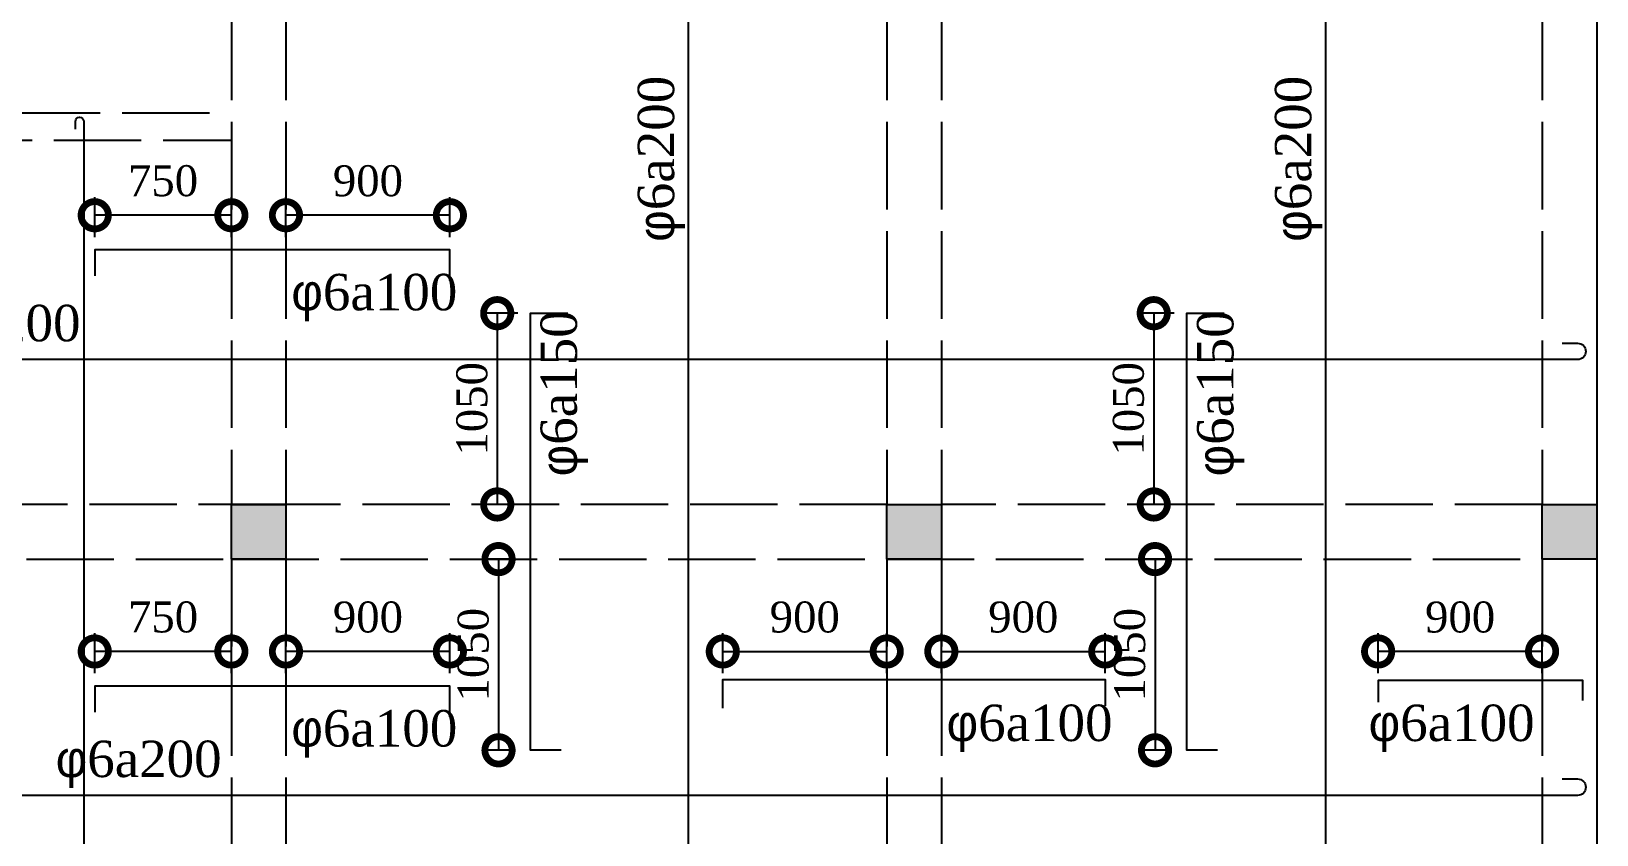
# Model space of a CAD drawing. Extents: x -105064 to -20964, y -943 to 58457.
# Drawn here: x -46295 to -37696, y 33519 to 37930 of the extents above; entities that cross this region are included whole.
import ezdxf

# ---------------------------------------------------------------- set-up
doc = ezdxf.new("R2010")
doc.units = 0
doc.header["$LTSCALE"] = 40
doc.linetypes.add('ACAD_ISO02W100', pattern=[15, 12, -3])
doc.layers.get('0').update_dxf_attribs({"linetype": 'CONTINUOUS'})
doc.layers.get('DEFPOINTS').update_dxf_attribs({"linetype": 'CONTINUOUS'})
for name, color, linetype in [('COT', 3, 'CONTINUOUS'), ('KTHUOT', 6, 'CONTINUOUS'), ('MANH', 2, 'CONTINUOUS'), ('TEXT', 7, 'CONTINUOUS'), ('THEP', 1, 'CONTINUOUS')]:
    doc.layers.add(name, color=color, linetype=linetype)
doc.styles.add('VNI-HELVE', font='')
doc.styles.add('VNI-TIMES', font='')
doc.styles.get('VNI-HELVE').set_extended_font_data('VNI-Helve')
doc.styles.get('VNI-TIMES').set_extended_font_data('VNI-Times')
doc.dimstyles.new('D1', dxfattribs={"dimscale": 0, "dimtxt": 300, "dimasz": 250, "dimexe": 250, "dimexo": 0, "dimgap": 160, "dimtad": 1, "dimdec": 0, "dimdsep": 46, "dimtxsty": 'VNI-HELVE', "dimblk1": 'ARCHTICK', "dimblk2": 'ARCHTICK', "dimsah": 1, "dimcen": 2.5, "dimclrd": 6, "dimclre": 6, "dimclrt": 6, "dimadec": 0, "dimazin": 0, "dimtfac": 1, "dimtdec": 0, "dimtmove": 0, "dimatfit": 3, "dimldrblk": 'ARCHTICK', "dimfxl": 1, "dimtolj": 1, "dimtzin": 0, "dimarcsym": 0})

# ---------------------------------------------------------------- blocks, each defined once
blk = doc.blocks.new('_DotSmall')
at = {"color": 0, "linetype": 'ByBlock', "const_width": 0.5}
blk.add_lwpolyline([(-0.0625, 0, 1), (0.0625, 0, 1)], format="xyb", close=True, dxfattribs=at)
blk = doc.blocks.new('*D207')
at = {"layer": 'DEFPOINTS', "color": 0, "linetype": 'Continuous', "transparency": 16777216}
for p in [(-44895.8, 34525.2), (-44895.8, 34335.5), (-43995.4, 34335.5)]:
    blk.add_point(p, dxfattribs=at)
at = {"layer": 'KTHUOT', "color": 9, "linetype": 'Continuous', "lineweight": -2, "transparency": 16777216}
for p, q in [((-44895.8, 34405.5), (-44895.8, 34625.2)), ((-43995.4, 34405.5), (-43995.4, 34625.2)), ((-43995.4, 34525.2), (-44895.8, 34525.2))]:
    blk.add_line(p, q, dxfattribs=at)
at = {"layer": 'KTHUOT', "color": 9, "linetype": 'Continuous', "lineweight": -2, "transparency": 16777216, "xscale": 300, "yscale": 300, "zscale": 300, "rotation": 180}
blk.add_blockref('_DotSmall', (-44895.8, 34525.2), dxfattribs=at)
at = {"layer": 'KTHUOT', "color": 9, "linetype": 'Continuous', "lineweight": -2, "transparency": 16777216, "xscale": 300, "yscale": 300, "zscale": 300}
blk.add_blockref('_DotSmall', (-43995.4, 34525.2), dxfattribs=at)
at = {"layer": 'KTHUOT', "color": 7, "linetype": 'Continuous', "transparency": 16777216, "insert": (-44445.6, 34713.2), "char_height": 170, "attachment_point": 5, "style": 'VNI-TIMES'}
blk.add_mtext('\\A1;900', dxfattribs=at)
blk = doc.blocks.new('_ARCHTICK')
at = {"color": 0, "linetype": 'ByBlock', "const_width": 0.15}
blk.add_lwpolyline([(-0.5, -0.5), (0.5, 0.5)], dxfattribs=at)
blk = doc.blocks.new('*D206')
at = {"layer": 'DEFPOINTS', "color": 0, "linetype": 'Continuous', "transparency": 16777216}
for p in [(-45946.3, 34525.2), (-45946.3, 34335.5), (-45195.8, 34335.5)]:
    blk.add_point(p, dxfattribs=at)
at = {"layer": 'KTHUOT', "color": 9, "linetype": 'Continuous', "lineweight": -2, "transparency": 16777216}
for p, q in [((-45946.3, 34405.5), (-45946.3, 34625.2)), ((-45195.8, 34405.5), (-45195.8, 34625.2)), ((-45195.8, 34525.2), (-45946.3, 34525.2))]:
    blk.add_line(p, q, dxfattribs=at)
at = {"layer": 'KTHUOT', "color": 9, "linetype": 'Continuous', "lineweight": -2, "transparency": 16777216, "xscale": 300, "yscale": 300, "zscale": 300, "rotation": 180}
blk.add_blockref('_DotSmall', (-45946.3, 34525.2), dxfattribs=at)
at = {"layer": 'KTHUOT', "color": 9, "linetype": 'Continuous', "lineweight": -2, "transparency": 16777216, "xscale": 300, "yscale": 300, "zscale": 300}
blk.add_blockref('_DotSmall', (-45195.8, 34525.2), dxfattribs=at)
at = {"layer": 'KTHUOT', "color": 7, "linetype": 'Continuous', "transparency": 16777216, "insert": (-45571.1, 34713.6), "char_height": 170, "attachment_point": 5, "style": 'VNI-TIMES'}
blk.add_mtext('\\A1;750', dxfattribs=at)
blk = doc.blocks.new('*D208')
at = {"layer": 'DEFPOINTS', "color": 0, "linetype": 'Continuous', "transparency": 16777216}
for p in [(-41595.8, 34525.2), (-42496.3, 34335.5), (-41595.8, 34335.5)]:
    blk.add_point(p, dxfattribs=at)
at = {"layer": 'KTHUOT', "color": 9, "linetype": 'Continuous', "lineweight": -2, "transparency": 16777216}
for p, q in [((-42496.3, 34405.5), (-42496.3, 34625.2)), ((-41595.8, 34405.5), (-41595.8, 34625.2)), ((-42496.3, 34525.2), (-41595.8, 34525.2))]:
    blk.add_line(p, q, dxfattribs=at)
at = {"layer": 'KTHUOT', "color": 9, "linetype": 'Continuous', "lineweight": -2, "transparency": 16777216, "xscale": 300, "yscale": 300, "zscale": 300, "rotation": 180}
blk.add_blockref('_DotSmall', (-42496.3, 34525.2), dxfattribs=at)
at = {"layer": 'KTHUOT', "color": 9, "linetype": 'Continuous', "lineweight": -2, "transparency": 16777216, "xscale": 300, "yscale": 300, "zscale": 300}
blk.add_blockref('_DotSmall', (-41595.8, 34525.2), dxfattribs=at)
at = {"layer": 'KTHUOT', "color": 7, "linetype": 'Continuous', "transparency": 16777216, "insert": (-42046.1, 34713.2), "char_height": 170, "attachment_point": 5, "style": 'VNI-TIMES'}
blk.add_mtext('\\A1;900', dxfattribs=at)
blk = doc.blocks.new('*D209')
at = {"layer": 'DEFPOINTS', "color": 0, "linetype": 'Continuous', "transparency": 16777216}
for p in [(-40395.4, 34525.2), (-41295.8, 34335.5), (-40395.4, 34335.5)]:
    blk.add_point(p, dxfattribs=at)
at = {"layer": 'KTHUOT', "color": 9, "linetype": 'Continuous', "lineweight": -2, "transparency": 16777216}
for p, q in [((-41295.8, 34405.5), (-41295.8, 34625.2)), ((-40395.4, 34405.5), (-40395.4, 34625.2)), ((-41295.8, 34525.2), (-40395.4, 34525.2))]:
    blk.add_line(p, q, dxfattribs=at)
at = {"layer": 'KTHUOT', "color": 9, "linetype": 'Continuous', "lineweight": -2, "transparency": 16777216, "xscale": 300, "yscale": 300, "zscale": 300, "rotation": 180}
blk.add_blockref('_DotSmall', (-41295.8, 34525.2), dxfattribs=at)
at = {"layer": 'KTHUOT', "color": 9, "linetype": 'Continuous', "lineweight": -2, "transparency": 16777216, "xscale": 300, "yscale": 300, "zscale": 300}
blk.add_blockref('_DotSmall', (-40395.4, 34525.2), dxfattribs=at)
at = {"layer": 'KTHUOT', "color": 7, "linetype": 'Continuous', "transparency": 16777216, "insert": (-40845.6, 34713.2), "char_height": 170, "attachment_point": 5, "style": 'VNI-TIMES'}
blk.add_mtext('\\A1;900', dxfattribs=at)
blk = doc.blocks.new('*D210')
at = {"layer": 'DEFPOINTS', "color": 0, "linetype": 'Continuous', "transparency": 16777216}
for p in [(-38896.3, 34525.2), (-38896.3, 34335.5), (-37995.8, 34335.5)]:
    blk.add_point(p, dxfattribs=at)
at = {"layer": 'KTHUOT', "color": 9, "linetype": 'Continuous', "lineweight": -2, "transparency": 16777216}
for p, q in [((-38896.3, 34405.5), (-38896.3, 34625.2)), ((-37995.8, 34405.5), (-37995.8, 34625.2)), ((-37995.8, 34525.2), (-38896.3, 34525.2))]:
    blk.add_line(p, q, dxfattribs=at)
at = {"layer": 'KTHUOT', "color": 9, "linetype": 'Continuous', "lineweight": -2, "transparency": 16777216, "xscale": 300, "yscale": 300, "zscale": 300, "rotation": 180}
blk.add_blockref('_DotSmall', (-38896.3, 34525.2), dxfattribs=at)
at = {"layer": 'KTHUOT', "color": 9, "linetype": 'Continuous', "lineweight": -2, "transparency": 16777216, "xscale": 300, "yscale": 300, "zscale": 300}
blk.add_blockref('_DotSmall', (-37995.8, 34525.2), dxfattribs=at)
at = {"layer": 'KTHUOT', "color": 7, "linetype": 'Continuous', "transparency": 16777216, "insert": (-38446.1, 34713.2), "char_height": 170, "attachment_point": 5, "style": 'VNI-TIMES'}
blk.add_mtext('\\A1;900', dxfattribs=at)
blk = doc.blocks.new('*D239')
at = {"layer": 'DEFPOINTS', "color": 0, "linetype": 'Continuous', "transparency": 16777216}
for p in [(-45946.3, 36920.3), (-45946.3, 36730.7), (-45195.8, 36730.7)]:
    blk.add_point(p, dxfattribs=at)
at = {"layer": 'KTHUOT', "color": 9, "linetype": 'Continuous', "lineweight": -2, "transparency": 16777216}
for p, q in [((-45946.3, 36800.7), (-45946.3, 37020.3)), ((-45195.8, 36800.7), (-45195.8, 37020.3)), ((-45195.8, 36920.3), (-45946.3, 36920.3))]:
    blk.add_line(p, q, dxfattribs=at)
at = {"layer": 'KTHUOT', "color": 9, "linetype": 'Continuous', "lineweight": -2, "transparency": 16777216, "xscale": 300, "yscale": 300, "zscale": 300, "rotation": 180}
blk.add_blockref('_DotSmall', (-45946.3, 36920.3), dxfattribs=at)
at = {"layer": 'KTHUOT', "color": 9, "linetype": 'Continuous', "lineweight": -2, "transparency": 16777216, "xscale": 300, "yscale": 300, "zscale": 300}
blk.add_blockref('_DotSmall', (-45195.8, 36920.3), dxfattribs=at)
at = {"layer": 'KTHUOT', "color": 7, "linetype": 'Continuous', "transparency": 16777216, "insert": (-45571.1, 37108.7), "char_height": 170, "attachment_point": 5, "style": 'VNI-TIMES'}
blk.add_mtext('\\A1;750', dxfattribs=at)
blk = doc.blocks.new('*D238')
at = {"layer": 'DEFPOINTS', "color": 0, "linetype": 'Continuous', "transparency": 16777216}
for p in [(-44895.8, 36920.3), (-44895.8, 36730.7), (-43995.4, 36730.7)]:
    blk.add_point(p, dxfattribs=at)
at = {"layer": 'KTHUOT', "color": 9, "linetype": 'Continuous', "lineweight": -2, "transparency": 16777216}
for p, q in [((-44895.8, 36800.7), (-44895.8, 37020.3)), ((-43995.4, 36800.7), (-43995.4, 37020.3)), ((-43995.4, 36920.3), (-44895.8, 36920.3))]:
    blk.add_line(p, q, dxfattribs=at)
at = {"layer": 'KTHUOT', "color": 9, "linetype": 'Continuous', "lineweight": -2, "transparency": 16777216, "xscale": 300, "yscale": 300, "zscale": 300, "rotation": 180}
blk.add_blockref('_DotSmall', (-44895.8, 36920.3), dxfattribs=at)
at = {"layer": 'KTHUOT', "color": 9, "linetype": 'Continuous', "lineweight": -2, "transparency": 16777216, "xscale": 300, "yscale": 300, "zscale": 300}
blk.add_blockref('_DotSmall', (-43995.4, 36920.3), dxfattribs=at)
at = {"layer": 'KTHUOT', "color": 7, "linetype": 'Continuous', "transparency": 16777216, "insert": (-44445.6, 37108.4), "char_height": 170, "attachment_point": 5, "style": 'VNI-TIMES'}
blk.add_mtext('\\A1;900', dxfattribs=at)
blk = doc.blocks.new('*D422')
at = {"layer": 'DEFPOINTS', "color": 0, "linetype": 'Continuous', "transparency": 16777216}
for p in [(-43552.9, 36382.5), (-43735.3, 35332.4), (-43552.9, 35332.4)]:
    blk.add_point(p, dxfattribs=at)
at = {"layer": 'KTHUOT', "color": 9, "linetype": 'Continuous', "lineweight": -2, "transparency": 16777216}
for p, q in [((-43622.9, 36382.5), (-43805.3, 36382.5)), ((-43735.3, 36382.5), (-43735.3, 35332.4)), ((-43622.9, 35332.4), (-43805.3, 35332.4))]:
    blk.add_line(p, q, dxfattribs=at)
at = {"layer": 'KTHUOT', "color": 9, "linetype": 'Continuous', "lineweight": -2, "transparency": 16777216, "xscale": 300, "yscale": 300, "zscale": 300}
for p, rotation in [((-43735.3, 36382.5), 90), ((-43735.3, 35332.4), 270)]:
    blk.add_blockref('_DotSmall', p, dxfattribs=dict(at, rotation=rotation))
at = {"layer": 'KTHUOT', "color": 7, "linetype": 'Continuous', "transparency": 16777216, "insert": (-43873.7, 35857.5), "char_height": 170, "attachment_point": 5, "rotation": 90, "style": 'VNI-TIMES'}
blk.add_mtext('\\A1;1050', dxfattribs=at)
blk = doc.blocks.new('*D423')
at = {"layer": 'DEFPOINTS', "color": 0, "linetype": 'Continuous', "transparency": 16777216}
for p in [(-43595.3, 35032.4), (-43728.2, 33982.5), (-43595.3, 33982.5)]:
    blk.add_point(p, dxfattribs=at)
at = {"layer": 'KTHUOT', "color": 9, "linetype": 'Continuous', "lineweight": -2, "transparency": 16777216}
for p, q in [((-43665.3, 35032.4), (-43798.2, 35032.4)), ((-43728.2, 35032.4), (-43728.2, 33982.5)), ((-43665.3, 33982.5), (-43798.2, 33982.5))]:
    blk.add_line(p, q, dxfattribs=at)
at = {"layer": 'KTHUOT', "color": 9, "linetype": 'Continuous', "lineweight": -2, "transparency": 16777216, "xscale": 300, "yscale": 300, "zscale": 300}
for p, rotation in [((-43728.2, 35032.4), 90), ((-43728.2, 33982.5), 270)]:
    blk.add_blockref('_DotSmall', p, dxfattribs=dict(at, rotation=rotation))
at = {"layer": 'KTHUOT', "color": 7, "linetype": 'Continuous', "transparency": 16777216, "insert": (-43866.6, 34507.5), "char_height": 170, "attachment_point": 5, "rotation": 90, "style": 'VNI-TIMES'}
blk.add_mtext('\\A1;1050', dxfattribs=at)
blk = doc.blocks.new('*D426')
at = {"layer": 'DEFPOINTS', "color": 0, "linetype": 'Continuous', "transparency": 16777216}
for p in [(-39946.6, 36382.5), (-40129, 35332.4), (-39946.6, 35332.4)]:
    blk.add_point(p, dxfattribs=at)
at = {"layer": 'KTHUOT', "color": 9, "linetype": 'Continuous', "lineweight": -2, "transparency": 16777216}
for p, q in [((-40016.6, 36382.5), (-40199, 36382.5)), ((-40129, 36382.5), (-40129, 35332.4)), ((-40016.6, 35332.4), (-40199, 35332.4))]:
    blk.add_line(p, q, dxfattribs=at)
at = {"layer": 'KTHUOT', "color": 9, "linetype": 'Continuous', "lineweight": -2, "transparency": 16777216, "xscale": 300, "yscale": 300, "zscale": 300}
for p, rotation in [((-40129, 36382.5), 90), ((-40129, 35332.4), 270)]:
    blk.add_blockref('_DotSmall', p, dxfattribs=dict(at, rotation=rotation))
at = {"layer": 'KTHUOT', "color": 7, "linetype": 'Continuous', "transparency": 16777216, "insert": (-40267.4, 35857.5), "char_height": 170, "attachment_point": 5, "rotation": 90, "style": 'VNI-TIMES'}
blk.add_mtext('\\A1;1050', dxfattribs=at)
blk = doc.blocks.new('*D427')
at = {"layer": 'DEFPOINTS', "color": 0, "linetype": 'Continuous', "transparency": 16777216}
for p in [(-39989, 35032.4), (-40121.9, 33982.5), (-39989, 33982.5)]:
    blk.add_point(p, dxfattribs=at)
at = {"layer": 'KTHUOT', "color": 9, "linetype": 'Continuous', "lineweight": -2, "transparency": 16777216}
for p, q in [((-40059, 35032.4), (-40191.9, 35032.4)), ((-40121.9, 35032.4), (-40121.9, 33982.5)), ((-40059, 33982.5), (-40191.9, 33982.5))]:
    blk.add_line(p, q, dxfattribs=at)
at = {"layer": 'KTHUOT', "color": 9, "linetype": 'Continuous', "lineweight": -2, "transparency": 16777216, "xscale": 300, "yscale": 300, "zscale": 300}
for p, rotation in [((-40121.9, 35032.4), 90), ((-40121.9, 33982.5), 270)]:
    blk.add_blockref('_DotSmall', p, dxfattribs=dict(at, rotation=rotation))
at = {"layer": 'KTHUOT', "color": 7, "linetype": 'Continuous', "transparency": 16777216, "insert": (-40260.3, 34507.5), "char_height": 170, "attachment_point": 5, "rotation": 90, "style": 'VNI-TIMES'}
blk.add_mtext('\\A1;1050', dxfattribs=at)

msp = doc.modelspace()

# ---------------------------------------------------------------- linework, layer by layer
at = {"layer": 'COT'}
for points in [[(-44895.8, 35032.4), (-45195.8, 35032.4), (-45195.8, 35332.4), (-44895.8, 35332.4)], [(-41295.8, 35032.4), (-41595.8, 35032.4), (-41595.8, 35332.4), (-41295.8, 35332.4)], [(-37695.8, 35032.4), (-37995.8, 35032.4), (-37995.8, 35332.4), (-37695.8, 35332.4)]]:
    msp.add_lwpolyline(points, close=True, dxfattribs=at)
for points in [[(-44895.8, 35032.4), (-45195.8, 35032.4), (-44895.8, 35332.4), (-45195.8, 35332.4)], [(-41295.8, 35032.4), (-41595.8, 35032.4), (-41295.8, 35332.4), (-41595.8, 35332.4)], [(-37695.8, 35032.4), (-37995.8, 35032.4), (-37695.8, 35332.4), (-37995.8, 35332.4)]]:
    msp.add_solid(points, dxfattribs=at)
at = {"layer": 'MANH', "linetype": 'ACAD_ISO02W100'}
for p, q in [((-45195.8, 39232.4), (-45195.8, 35332.4)), ((-44895.8, 39232.4), (-44895.8, 35332.4)), ((-41595.8, 39232.4), (-41595.8, 35332.4)), ((-41295.8, 39232.4), (-41295.8, 35332.4)), ((-37995.8, 39232.4), (-37995.8, 35332.4)), ((-48195.8, 37482.4), (-45195.8, 37482.4)), ((-47970.8, 37332.4), (-45195.8, 37332.4)), ((-44895.8, 35332.4), (-47895.8, 35332.4)), ((-41595.8, 35332.4), (-44895.8, 35332.4)), ((-37995.8, 35332.4), (-41295.8, 35332.4)), ((-48120.8, 35032.4), (-45195.8, 35032.4)), ((-45195.8, 35032.4), (-45195.8, 31132.4)), ((-45195.8, 35032.4), (-41595.8, 35032.4)), ((-44895.8, 35032.4), (-44895.8, 31132.4)), ((-41595.8, 35032.4), (-41595.8, 31132.4)), ((-41595.8, 35032.4), (-37995.8, 35032.4)), ((-41295.8, 35032.4), (-41295.8, 31132.4)), ((-37995.8, 35032.4), (-37995.8, 31132.4))]:
    msp.add_line(p, q, dxfattribs=at)
at = {"layer": 'MANH', "linetype": 'Continuous'}
for p, q in [((-37695.8, 39232.4), (-37695.8, 35332.4)), ((-37695.8, 35032.4), (-37695.8, 31132.4))]:
    msp.add_line(p, q, dxfattribs=at)
at = {"layer": 'THEP'}
for points in [[(-42685.4, 31132.4), (-42685.4, 39397.5, 1), (-42756.5, 39397.5), (-42756.5, 39334.4)], [(-39248.6, 39314.6), (-39248.6, 39385.7, -1), (-39185.3, 39385.7), (-39185.3, 30947.3, -1), (-39256.4, 30947.3), (-39256.4, 31010.5)], [(-46052.5, 37393.6), (-46052.5, 37435.3, -1), (-46006.1, 37435.3), (-46006.1, 31132.4)], [(-37886, 36217.9), (-37800.8, 36217.9, -1), (-37800.8, 36127.6), (-37800.8, 36127.6), (-71471.3, 36127.6, -1), (-71471.3, 36212.5), (-71407.2, 36212.5)], [(-37886, 33825.2), (-37800.8, 33825.2, -1), (-37800.8, 33734.9), (-37800.8, 33734.9), (-71471.3, 33734.9, -1), (-71471.3, 33819.7), (-71407.2, 33819.7)]]:
    msp.add_lwpolyline(points, format="xyb", dxfattribs=at)
for points in [[(-43995.4, 36561.8), (-43995.4, 36730.7), (-45946.3, 36730.7), (-45946.3, 36587.7)], [(-43385, 33982.5), (-43552.9, 33982.5), (-43552.9, 36382.5), (-43348, 36382.5)], [(-39778.7, 33982.5), (-39946.6, 33982.5), (-39946.6, 36382.5), (-39741.7, 36382.5)], [(-43995.4, 34166.6), (-43995.4, 34335.5), (-45946.3, 34335.5), (-45946.3, 34192.6)], [(-42496.5, 34214.6), (-42496.5, 34371.5), (-40396.1, 34371.5), (-40396.1, 34226.7)], [(-37772.2, 34256.8), (-37772.2, 34365.6), (-38896.3, 34365.6), (-38896.3, 34247.1)]]:
    msp.add_lwpolyline(points, dxfattribs=at)

# ---------------------------------------------------------------- texts
at = {"layer": 'TEXT', "char_height": 200, "width": 982.857, "attachment_point": 1, "rotation": 90, "style": 'VNI-TIMES'}
for s, insert in [('{\\fSymbol|b0|i0|c2|p16;f}6a200', (-42963.5, 36774.5)), ('{\\fSymbol|b0|i0|c2|p16;f}6a200', (-39463.4, 36774.5)), ('{\\fSymbol|b0|i0|c2|p16;f}6a150', (-43497.6, 35486.7)), ('{\\fSymbol|b0|i0|c2|p16;f}6a150', (-39891.3, 35486.7))]:
    msp.add_mtext(s, dxfattribs=dict(at, insert=insert))
at = {"layer": 'TEXT', "char_height": 200, "width": 982.857, "attachment_point": 1, "style": 'VNI-TIMES'}
for s, insert in [('{\\fSymbol|b0|i0|c2|p16;f}6a100', (-44866.3, 36598.4)), ('{\\fSymbol|b0|i0|c2|p16;f}6a200', (-46935.9, 36428.4)), ('{\\fSymbol|b0|i0|c2|p16;f}6a100', (-41267, 34233.3)), ('{\\fSymbol|b0|i0|c2|p16;f}6a100', (-38948.7, 34233.3)), ('{\\fSymbol|b0|i0|c2|p16;f}6a100', (-44866.3, 34203.2)), ('{\\fSymbol|b0|i0|c2|p16;f}6a200', (-46160.9, 34035.6))]:
    msp.add_mtext(s, dxfattribs=dict(at, insert=insert))

# ---------------------------------------------------------------- dimensions: what is measured, and where the dimension line sits
at = {"layer": 'KTHUOT', "color": 6, "linetype": 'Continuous'}
for base, p1, p2, angle, override, picture, middle in [((-45946.2719, 36920.3401), (-45195.8347, 36730.6995), (-45946.2719, 36730.6995), 180, {"dimscale": 1, "dimtxt": 170, "dimasz": 300, "dimexe": 100, "dimexo": 70, "dimgap": 100, "dimtxsty": 'VNI-TIMES', "dimblk1": 'DotSmall', "dimblk2": 'DotSmall', "dimclrd": 9, "dimclre": 9, "dimclrt": 7}, '*D239', (-45571.0533, 37108.7452)), ((-44895.8, 36920.3), (-43995.4, 36730.7), (-44895.8, 36730.7), 180, {"dimscale": 1, "dimtxt": 170, "dimasz": 300, "dimexe": 100, "dimexo": 70, "dimgap": 100, "dimtxsty": 'VNI-TIMES', "dimblk1": 'DotSmall', "dimblk2": 'DotSmall', "dimclrd": 9, "dimclre": 9, "dimclrt": 7}, '*D238', (-44445.6, 37108.4)), ((-43735.3, 35332.4), (-43552.9, 36382.5), (-43552.9, 35332.4), 90, {"dimscale": 1, "dimtxt": 170, "dimasz": 300, "dimexe": 70, "dimexo": 70, "dimgap": 50, "dimtxsty": 'VNI-TIMES', "dimblk1": 'DotSmall', "dimblk2": 'DotSmall', "dimclrd": 9, "dimclre": 9, "dimclrt": 7}, '*D422', (-43873.7, 35857.5)), ((-40129, 35332.4), (-39946.6, 36382.5), (-39946.6, 35332.4), 90, {"dimscale": 1, "dimtxt": 170, "dimasz": 300, "dimexe": 70, "dimexo": 70, "dimgap": 50, "dimtxsty": 'VNI-TIMES', "dimblk1": 'DotSmall', "dimblk2": 'DotSmall', "dimclrd": 9, "dimclre": 9, "dimclrt": 7}, '*D426', (-40267.4, 35857.5)), ((-43728.2, 33982.5), (-43595.3, 35032.4), (-43595.3, 33982.5), 90, {"dimscale": 1, "dimtxt": 170, "dimasz": 300, "dimexe": 70, "dimexo": 70, "dimgap": 50, "dimtxsty": 'VNI-TIMES', "dimblk1": 'DotSmall', "dimblk2": 'DotSmall', "dimclrd": 9, "dimclre": 9, "dimclrt": 7}, '*D423', (-43866.6, 34507.5)), ((-40121.9, 33982.5), (-39989, 35032.4), (-39989, 33982.5), 90, {"dimscale": 1, "dimtxt": 170, "dimasz": 300, "dimexe": 70, "dimexo": 70, "dimgap": 50, "dimtxsty": 'VNI-TIMES', "dimblk1": 'DotSmall', "dimblk2": 'DotSmall', "dimclrd": 9, "dimclre": 9, "dimclrt": 7}, '*D427', (-40260.3, 34507.5)), ((-45946.2719, 34525.1597), (-45195.8347, 34335.519), (-45946.2719, 34335.519), 180, {"dimscale": 1, "dimtxt": 170, "dimasz": 300, "dimexe": 100, "dimexo": 70, "dimgap": 100, "dimtxsty": 'VNI-TIMES', "dimblk1": 'DotSmall', "dimblk2": 'DotSmall', "dimclrd": 9, "dimclre": 9, "dimclrt": 7}, '*D206', (-45571.0533, 34713.5647)), ((-44895.8, 34525.2), (-43995.4, 34335.5), (-44895.8, 34335.5), 180, {"dimscale": 1, "dimtxt": 170, "dimasz": 300, "dimexe": 100, "dimexo": 70, "dimgap": 100, "dimtxsty": 'VNI-TIMES', "dimblk1": 'DotSmall', "dimblk2": 'DotSmall', "dimclrd": 9, "dimclre": 9, "dimclrt": 7}, '*D207', (-44445.6, 34713.2)), ((-38896.2719, 34525.1597), (-37995.8347, 34335.519), (-38896.2719, 34335.519), 180, {"dimscale": 1, "dimtxt": 170, "dimasz": 300, "dimexe": 100, "dimexo": 70, "dimgap": 100, "dimtxsty": 'VNI-TIMES', "dimblk1": 'DotSmall', "dimblk2": 'DotSmall', "dimclrd": 9, "dimclre": 9, "dimclrt": 7}, '*D210', (-38446.0533, 34713.1864))]:
    dim = msp.add_linear_dim(base=base, p1=p1, p2=p2, angle=angle, dimstyle='D1', override=override, dxfattribs=at)
    dim.commit()
    dim.dimension.update_dxf_attribs({"geometry": picture, "text_midpoint": middle})
for base, p1, p2, picture, middle in [((-41595.8347, 34525.1597), (-42496.2719, 34335.519), (-41595.8347, 34335.519), '*D208', (-42046.0533, 34713.1864)), ((-40395.4, 34525.2), (-41295.8, 34335.5), (-40395.4, 34335.5), '*D209', (-40845.6, 34713.2))]:
    dim = msp.add_linear_dim(base=base, p1=p1, p2=p2, dimstyle='D1', override={"dimscale": 1, "dimtxt": 170, "dimasz": 300, "dimexe": 100, "dimexo": 70, "dimgap": 100, "dimtxsty": 'VNI-TIMES', "dimblk1": 'DotSmall', "dimblk2": 'DotSmall', "dimclrd": 9, "dimclre": 9, "dimclrt": 7}, dxfattribs=at)
    dim.commit()
    dim.dimension.update_dxf_attribs({"geometry": picture, "text_midpoint": middle})

doc.saveas('drawing.dxf')
